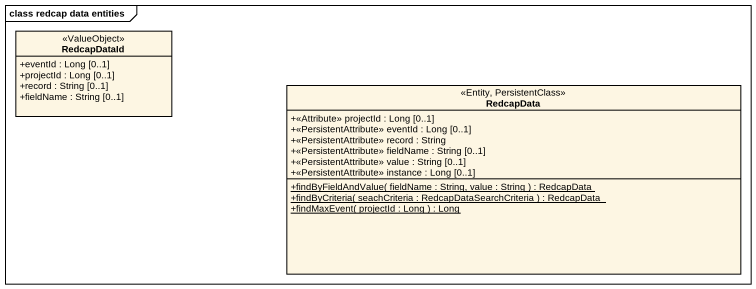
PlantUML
@startuml
mainframe class redcap data entities
hide circle
hide empty members
skinparam classAttributeIconSize 0
class RedcapDataId <<ValueObject>> {
  +eventId : Long [0..1]
  +projectId : Long [0..1]
  +record : String [0..1]
  +fieldName : String [0..1]
}
class RedcapData <<Entity, PersistentClass>> {
  +<<Attribute>> projectId : Long [0..1]
  +<<PersistentAttribute>> eventId : Long [0..1]
  +<<PersistentAttribute>> record : String
  +<<PersistentAttribute>> fieldName : String [0..1]
  +<<PersistentAttribute>> value : String [0..1]
  +<<PersistentAttribute>> instance : Long [0..1]
  {static} +findByFieldAndValue( fieldName : String, value : String ) : RedcapData
  {static} +findByCriteria( seachCriteria : RedcapDataSearchCriteria ) : RedcapData
  {static} +findMaxEvent( projectId : Long ) : Long
}
@enduml
